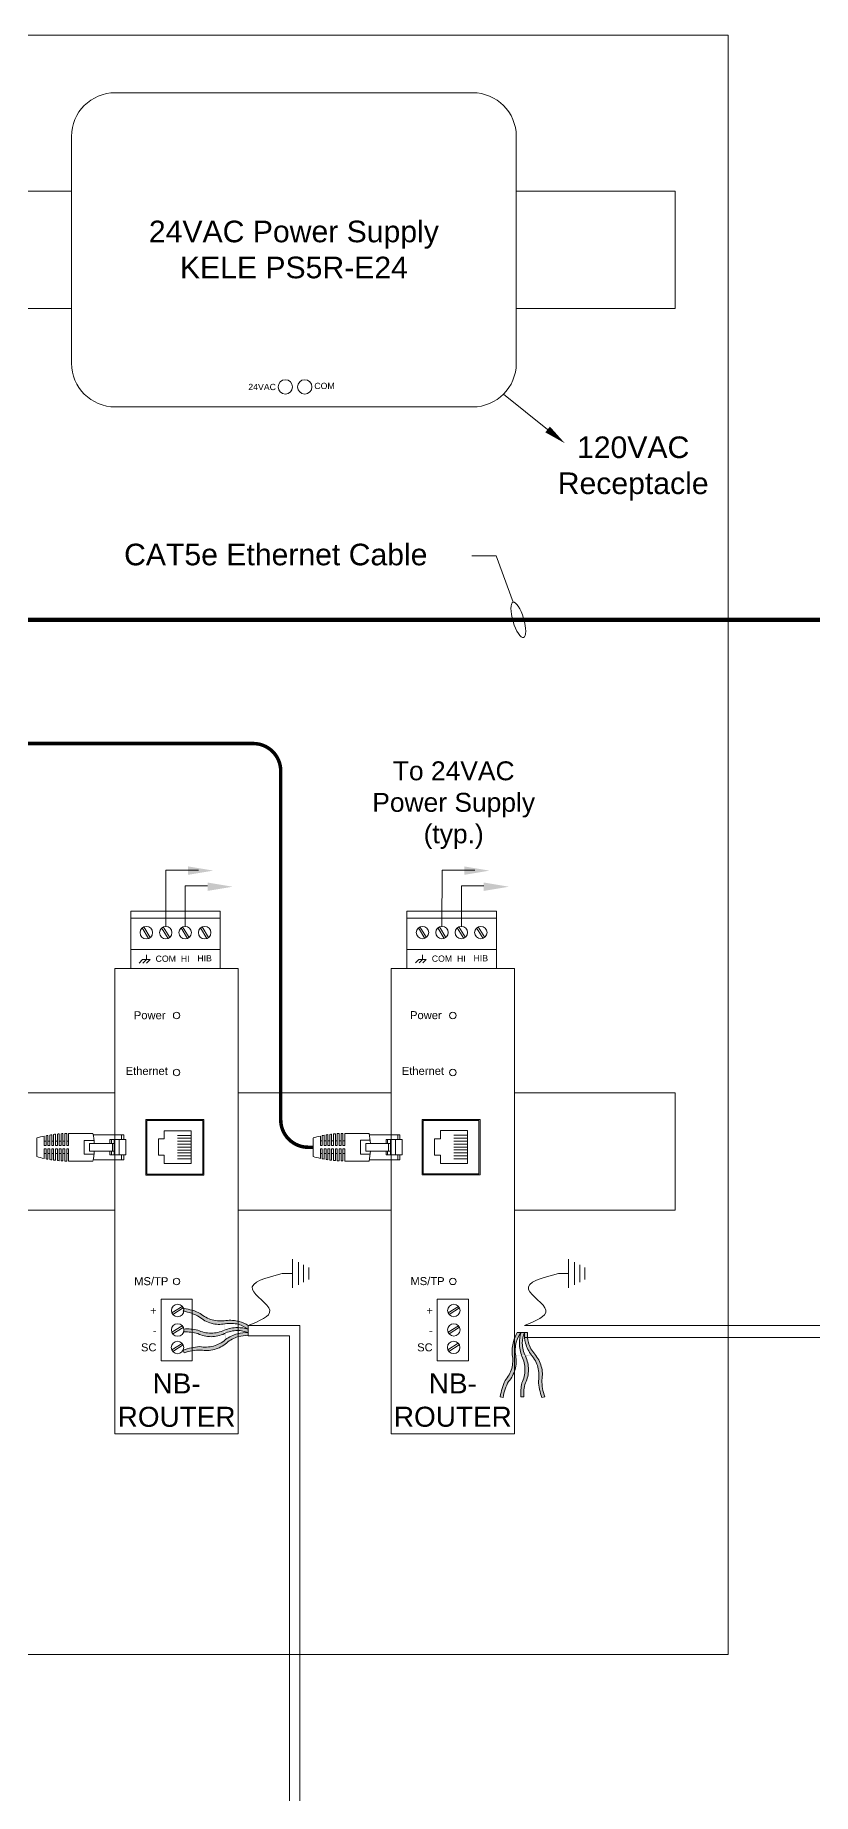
# Model space of a CAD drawing. Header units: inches. Extents: x -60 to 2005, y -577 to 104.
# Drawn here: x 1550.84 to 1560.57, y 43.26 to 65.24 of the extents above; entities that cross this region are included whole.
import ezdxf

# ---------------------------------------------------------------- set-up
doc = ezdxf.new("R2010")
doc.units = ezdxf.units.IN
doc.header["$MEASUREMENT"] = 0
doc.layers.get('0').update_dxf_attribs({"lineweight": 5})
for name, color, linetype, lineweight in [('WATTSTOPPER', 160, 'Continuous', 5), ('WS_DETAIL', 7, 'Continuous', 5), ('WS_LineVoltage', 1, 'Continuous', 5), ('WS_LowVoltage', 6, 'Continuous', 5)]:
    doc.layers.add(name, color=color, linetype=linetype, lineweight=lineweight)
doc.styles.add('ARIAL', font='arial.ttf')

# ---------------------------------------------------------------- blocks, each defined once
blk = doc.blocks.new('A$C668E45B7')
for p, q in [((5.643796541221491e-08, 0.3715919391489209), (5.643796541221491e-08, -3.53162832311682e-09)), ((0.3065881753667927, 0.3715919391489209), (5.643796541221491e-08, 0.3715919391489209)), ((0.3065881753667927, 0.3715919391489209), (5.643796541221491e-08, 0.3715919391489209)), ((5.643796363585807e-08, 0.3184127882822168), (0.1547271250317106, 0.3184127882822168)), ((5.643796541221491e-08, 0.2852585831638237), (0.1547271250317124, 0.2852585831638237)), ((5.643796541221491e-08, 0.2521043780454306), (0.1547271250317124, 0.2521043780454306)), ((5.643796541221491e-08, 0.2189501729270376), (0.1547271250317124, 0.2189501729270376)), ((0.3065881753667927, 0.2786939534787685), (0.3065881753667927, 0.3715919391489209)), ((0.3065881753667927, 0.2786939534787685), (0.3715919991185235, 0.2786939534787685)), ((0.3065881753667927, 0.2786939534787685), (0.3715919991185235, 0.2786939534787685)), ((0.3715919991185235, 0.2786939534787685), (0.3715919991185235, 0.0928979821384921)), ((0.3715919991185235, 0.2786939534787685), (0.3715919991185235, 0.0928979821384921)), ((5.643796541221491e-08, 0.1857959678086445), (0.1547271250317124, 0.1857959678086445)), ((5.643796541221491e-08, 0.1526417626902514), (0.1547271250317124, 0.1526417626902514)), ((5.643796541221491e-08, 0.1194875575718584), (0.1547271250317124, 0.1194875575718584)), ((5.643796541221491e-08, 0.0863333524534653), (0.1547271250317124, 0.0863333524534653)), ((5.643796363585807e-08, 0.05317914733507223), (0.1547271250317106, 0.05317914733507223)), ((0.3065881753667927, -3.53162832311682e-09), (0.3065881753667927, 0.09289798213848854)), ((0.3715919991185235, 0.0928979821384921), (0.3065881753667927, 0.0928979821384921)), ((0.3715919991185235, 0.0928979821384921), (0.3065881753667927, 0.0928979821384921)), ((0.3065881753667927, -3.53162832311682e-09), (5.643796541221491e-08, -3.53162832311682e-09))]:
    blk.add_line(p, q)
blk = doc.blocks.new('A$C756910A1')
at = {"layer": 'WS_DETAIL'}
for p, q in [((0.725468666911155, 10.42537585766053), (0.725468666911155, 8.556956961277706)), ((0.725468666911155, 10.42537585766053), (2.506894660563006, 10.42537585766053)), ((2.506894660563006, 10.42537585766053), (2.506894660563177, 8.556956961277706)), ((0.1502355164945186, 6.597127019628033), (0.1502355164945186, 10.17284573411285)), ((0.1502355164945186, 10.17284573411285), (0.725468666911155, 10.17284573411285)), ((0.725468666911155, 9.924815362676668), (0.1502355164945186, 9.924815362676668)), ((2.506894660563063, 9.659063592378288), (0.7254686669112118, 9.659063592378288)), ((2.50689466056312, 9.057957948058288), (0.7254686669112118, 9.057957948058288)), ((0.7254686669112118, 8.735258730937062), (1.168555581693539, 8.735258730937062)), ((0.725468666911155, 8.556956961277706), (1.168555581693596, 8.556956961277706)), ((1.168555581693596, 6.169918262987323), (1.168555581693539, 9.057957948058288)), ((1.168555581693596, 8.848221287137449), (2.063807745780679, 8.848221287137449)), ((2.063807745780906, 6.169918262987323), (2.063807745780679, 9.057957948058288)), ((2.063807745780679, 8.735258730937062), (2.50689466056312, 8.735258730937062)), ((2.506894660563177, 8.556956961277706), (2.063807745780736, 8.556956961277706)), ((3.082127810979699, 10.17284573411285), (2.506894660563063, 10.17284573411285)), ((3.082127810979699, 9.924815362676668), (2.506894660563063, 9.924815362676668)), ((3.082127810979927, 6.597127019628033), (3.082127810979699, 10.17284573411285)), ((-6.402811436601041e-08, 6.564808555890693), (-6.402811436601041e-08, 3.726134365787232)), ((0.8080907998544546, 6.700560145413647), (0.8080907998544546, 5.545980966034392)), ((2.42427252761965, 6.700560145413647), (2.424272527619593, 5.545980966034392)), ((3.232363391502219, 6.564808555890693), (3.232363391502219, 3.726134365787232)), ((0.8080907998544546, 5.545980966034392), (2.424272527619593, 5.545980966034392)), ((1.168555581693539, 6.169918262987323), (2.063807745780906, 6.169918262987323)), ((-6.402811436601041e-08, 3.726134365787232), (1.427763863659294, 3.726134365787232)), ((0.001803363048139772, 3.50558276794095), (1.427763863659294, 3.50558276794095)), ((0.007215091914673621, 3.285031170094669), (1.427763863659294, 3.285031170094669)), ((0.01623947130153169, 3.064479572248388), (1.427763863659294, 3.064479572248388)), ((0.02888376853442765, 2.843927974402106), (1.427763863659294, 2.843927974402106)), ((0.04515819889135742, 2.623376376555825), (1.427763863659294, 2.623376376555825)), ((0.06507596708863161, 2.402824778709544), (1.427763863659294, 2.402824778709544)), ((0.08865332129224157, 2.182273180863262), (1.427763863659294, 2.182273180863433)), ((0.8902139495456538, 3.726134365787232), (0.8902139495456538, 3.50558276794095)), ((0.8902139495456538, 3.285031170094669), (0.8902139495456538, 3.064479572248388)), ((0.8902139495456538, 2.843927974402106), (0.8902139495456538, 2.623376376555825)), ((0.8902139495457106, 2.402824778709544), (0.8902139495457106, 2.182273180863262)), ((1.427763863659294, 3.50558276794095), (1.427763863659237, 3.726134365787232)), ((1.427763863659294, 3.064479572248388), (1.427763863659294, 3.285031170094669)), ((1.427763863659294, 2.623376376555825), (1.427763863659294, 2.843927974402106)), ((1.427763863659294, 2.182273180863262), (1.427763863659294, 2.402824778709544)), ((1.804599463815038, 3.726134365787232), (3.232363391502219, 3.726134365787232)), ((1.804599463814753, 3.50558276794095), (1.804599463814753, 3.726134365787232)), ((1.804599463814981, 3.50558276794095), (3.230559964426021, 3.50558276794095)), ((1.804599463814981, 3.285031170094669), (3.225148235559374, 3.285031170094669)), ((1.804599463814753, 3.064479572248388), (1.804599463814753, 3.285031170094669)), ((1.804599463814981, 3.064479572248388), (3.216123856172572, 3.064479572248388)), ((1.804599463814981, 2.843927974402106), (3.203479558939677, 2.843927974402106)), ((1.804599463814753, 2.623376376555825), (1.804599463814753, 2.843927974402106)), ((1.804599463814924, 2.623376376555825), (3.187205128582747, 2.623376376555825)), ((1.804599463814867, 2.402824778709544), (3.167287360385473, 2.402824778709544)), ((1.804599463814753, 2.182273180863262), (1.804599463814753, 2.402824778709544)), ((1.804599463814867, 2.182273180863433), (3.143710006181806, 2.182273180863433)), ((2.34214937792845, 3.726134365787232), (2.34214937792845, 3.50558276794095)), ((2.34214937792845, 3.285031170094669), (2.34214937792845, 3.064479572248388)), ((2.34214937792845, 2.843927974402106), (2.34214937792845, 2.623376376555825)), ((2.34214937792845, 2.402824778709544), (2.34214937792845, 2.182273180863433)), ((0.1159096201752448, 1.961721583016981), (1.427763863659294, 1.961721583017152)), ((0.1468674136732773, 1.74116998517087), (1.427763863659294, 1.74116998517087)), ((0.1815525382387762, 1.520618387324589), (1.427763863659294, 1.520618387324589)), ((0.2199942275513251, 1.300066789478308), (1.427763863659237, 1.300066789478308)), ((0.2622252398203102, 1.079515191632026), (1.427763863659294, 1.079515191632026)), ((0.3082820030148525, 0.8589635937857452), (1.427763863659294, 0.8589635937857452)), ((0.8902139495457106, 1.961721583017152), (0.8902139495457106, 1.74116998517087)), ((0.8902139495457106, 1.520618387324589), (0.8902139495457106, 1.300066789478308)), ((0.8902139495457106, 1.079515191632026), (0.8902139495457106, 0.8589635937857452)), ((1.427763863659237, 1.74116998517087), (1.427763863659294, 1.961721583017152)), ((1.427763863659294, 1.300066789478308), (1.427763863659237, 1.520618387324589)), ((1.427763863659294, 0.8589635937857452), (1.427763863659294, 1.079515191632026)), ((1.804599463814867, 1.961721583017152), (3.116453707298803, 1.961721583017152)), ((1.804599463814753, 1.74116998517087), (1.804599463814753, 1.961721583017152)), ((1.80459946381481, 1.74116998517087), (3.085495913800827, 1.74116998517087)), ((1.80459946381481, 1.520618387324589), (3.050810789235328, 1.520618387324589)), ((1.804599463814753, 1.300066789478308), (1.804599463814753, 1.520618387324589)), ((1.804599463814753, 1.300066789478308), (3.012369099922722, 1.300066789478308)), ((1.804599463814753, 1.079515191632026), (2.970138087653794, 1.079515191632026)), ((1.804599463814753, 0.8589635937857452), (1.804599463814753, 1.079515191632026)), ((1.804599463814753, 0.8589635937857452), (2.924081324459308, 0.8589635937857452)), ((2.34214937792845, 1.961721583017152), (2.34214937792845, 1.74116998517087)), ((2.34214937792845, 1.520618387324589), (2.342149377928394, 1.300066789478308)), ((2.34214937792845, 1.079515191632026), (2.342149377928394, 0.8589635937857452)), ((2.691792117421215, -1.891327769953932e-07), (0.524929496546207, -1.891327769953932e-07))]:
    blk.add_line(p, q, dxfattribs=at)
for centre, radius, start, end in [((1.61618166373708, -0.5828206012761257), 7.328072457716479, 93.50202068223433, 102.7411415662108), ((1.61618166373708, -0.5828206012761257), 7.328072457716479, 77.25885843378917, 86.49797931776406), ((13.48717119514313, 3.726134365787232), 13.48717125917128, 180.9369821694481, 181.8742150375743), ((13.48717119514313, 3.726134365787232), 13.48717125917128, 182.8119499073921, 183.7504392946456), ((13.48717119514313, 3.726134365787232), 13.48717125917128, 184.6899375443662, 185.6307014597895), ((13.48717119514313, 3.726134365787232), 13.48717125917128, 186.5729909480418, 187.5170696871769), ((-10.25480786766903, 3.726134365787232), 13.48717125917128, 352.4829303128231, 353.4270090519582), ((-10.25480786766903, 3.726134365787232), 13.48717125917128, 354.3692985402105, 355.3100624556338), ((-10.25480786766903, 3.726134365787232), 13.48717125917128, 356.2495607053528, 357.1880500926079), ((-10.25480786766903, 3.726134365787232), 13.48717125917128, 358.1257849624257, 359.0630178305502), ((13.48717119514313, 3.726134365787232), 13.48717125917128, 188.4632058194769, 189.4116726762505), ((13.48717119514313, 3.726134365787232), 13.48717125917128, 190.3627495398733, 191.316722449262), ((13.48717119514313, 3.726134365787232), 13.48717125917128, 192.2738850556991, 196.037861357714), ((-10.25480786766903, 3.726134365787232), 13.48717125917128, 343.9621386422843, 347.7261149443008), ((-10.25480786766903, 3.726134365787232), 13.48717125917128, 348.683277550738, 349.6372504601267), ((-10.25480786766903, 3.726134365787232), 13.48717125917128, 350.5883273237479, 351.5367941805232)]:
    blk.add_arc(centre, radius, start, end, dxfattribs=at)
blk = doc.blocks.new('A$C1F4A1730')
at = {"layer": 'WS_DETAIL'}
h = blk.add_hatch(color=256, dxfattribs=at)
edge = h.paths.add_edge_path()
edge.add_line((0.03170422352554958, 0.7408459568682151), (-1.132139004766941e-08, 0.7320556095331341))
edge.add_arc((0.6417459429518892, 0.8279516735297854), 0.6488712699111987, 188.4988200317891, 205.6450511385068)
edge.add_arc((-0.2097776825971387, 0.3138349417847408), 0.3542368203823577, 15.727372145294396, 41.19067404646472, ccw=False)
edge.add_arc((-0.2105400341157946, 0.3165845227355337), 0.3542368203823577, -10.197437498566273, 15.265864402604223, ccw=False)
edge.add_arc((0.5432045626677784, 0.2101976928333436), 0.4074507412691264, 173.8469486297035, 195.4966182739494)
edge.add_arc((0.5432045626677784, 0.2101976928333436), 0.4074507412691264, 195.4966182739494, 211.0566181616066)
edge.add_line((0.1941586518807057, 2.699572476672074e-08), (0.2373518232028626, 2.699572654307758e-08))
edge.add_arc((0.5344984367862029, 0.2174621688715916), 0.3682198977693724, 196.9479963301704, 216.1979528666372, ccw=False)
edge.add_arc((0.5394821736682722, 0.1994872745356169), 0.3682198977693718, 169.8025625014334, 194.045240217728, ccw=False)
edge.add_arc((-0.1715622763969069, 0.3273915341756659), 0.3542368203823568, 349.8025625014333, 375.2658644026042)
edge.add_arc((-0.1707999248782492, 0.3246419532248677), 0.3542368203823568, 15.72737214529436, 41.19067404646513)
edge.add_arc((0.599654001808732, 0.8370953247078567), 0.5760476468673809, 189.6184229029745, 208.9876342423386, ccw=False)
edge = h.paths.add_edge_path()
edge.add_arc((0.1269810993134239, 0.4774127285864047), 0.3542368203823568, 345.0605592722174, 370.5238611733882)
edge.add_arc((1.046331651860916, 0.5416637693496522), 0.5710725509451164, 160.5013963686816, 179.9549978711914, ccw=False)
edge.add_line((0.5080103252386241, 0.732278584478431), (0.4762565251003128, 0.740888165785174))
edge.add_arc((1.076958936190062, 0.5147400051351649), 0.6418616496211781, 159.3700055532401, 176.6097834430752)
edge.add_arc((0.0879424051320239, 0.4879975030134069), 0.3542368203823577, -14.939440727782596, 10.523861173387786, ccw=False)
edge.add_arc((0.08868907953907446, 0.4907513825628449), 0.3542368203823577, 319.13574962835685, 344.5990515295273, ccw=False)
edge.add_arc((0.6827588234287685, 0.01479947937103887), 0.4074507412691264, 143.1801357566266, 164.8298054008724)
edge.add_arc((0.6827588234287685, 0.01479947937103887), 0.4074507412691264, 164.8298054008724, 182.0815589057538)
edge.add_line((0.2755769442026033, 2.699572654307758e-08), (0.3116388049347325, 2.699572654307758e-08))
edge.add_arc((0.6789754761181914, 0.02548851689102527), 0.3682198977693724, 166.2811834570936, 183.9692359680558, ccw=False)
edge.add_arc((0.6740942255529951, 0.007485521234222858), 0.3682198977693718, 139.1357496283564, 163.3784273446512, ccw=False)
edge.add_arc((0.1277277737204763, 0.4801666081358498), 0.3542368203823568, 319.1357496283564, 344.5990515295273)
edge = h.paths.add_edge_path()
edge.add_arc((0.7197991450352212, 0.7087087052802588), 0.4516841643910314, 176.78371725815, 197.1557302662798)
edge.add_arc((-0.03099863007223114, 0.4218905898025884), 0.3542368203823568, 0.23075387134497305, 25.69405577251581, ccw=False)
edge.add_arc((-0.03099863007223114, 0.4247438993271579), 0.3542368203823568, 334.30594422748396, 359.7692461286548, ccw=False)
edge.add_arc((0.6200230177708672, 0.1115115197074612), 0.3682198977693718, 154.305944227484, 178.5486219437787)
edge.add_arc((0.6200230177708672, 0.1301645210664688), 0.3682198977693724, 181.4513780562211, 200.7013345926879)
edge.add_line((0.2755769442026033, 2.699572654307758e-08), (0.2373518232028626, 2.699572654307758e-08))
edge.add_arc((0.626471709502626, 0.1208380203869606), 0.4074507412691264, 180, 197.2517535048815, ccw=False)
edge.add_arc((0.626471709502626, 0.1208380203869606), 0.4074507412691264, 158.3503303557542, 180, ccw=False)
edge.add_arc((-0.07144683266591123, 0.4247438993271544), 0.3542368203823577, 334.3059442274844, 359.7692461286548)
edge.add_arc((-0.07144683266591123, 0.421890589802592), 0.3542368203823577, 0.2307538713450029, 25.69405577251533)
edge.add_arc((0.7405391573495077, 0.6928952028010791), 0.5065717911455467, 175.2384417745333, 193.4026467084191, ccw=False)
edge.add_line((0.2357156582200641, 0.7349453432421367), (0.2688264463971617, 0.7340505569239486))
edge = h.paths.add_edge_path()
edge.add_arc((0.7462697102683844, 0.3124579537027365), 0.3542368203821699, 190.062353430753, 190.5238611734474)
edge.add_arc((0.4460141627560539, 0.4986213850876844), 0.3542368203821699, 220.7291663038299, 221.1906740465243)
edge.add_arc((0.6098760222898374, 0.4247438993274031), 0.3542368203821699, 205.2325480298806, 205.694055772575)
for p, q in [((0.03170422352554958, 0.7408459568682151), (-1.132139004766941e-08, 0.7320556095331341)), ((0.2688264463971617, 0.7340505569239486), (0.2357156582200641, 0.7349453432421367)), ((0.5080103252386241, 0.732278584478431), (0.4762565251003128, 0.740888165785174)), ((0.2373518232028626, 2.699572654307758e-08), (0.1941586518807057, 2.699572476672074e-08)), ((0.2755769442026033, 2.699572654307758e-08), (0.2373518232028626, 2.699572654307758e-08)), ((0.3116388049347325, 2.699572654307758e-08), (0.2755769442026033, 2.699572654307758e-08))]:
    blk.add_line(p, q, dxfattribs=at)
for centre, radius, start, end in [((0.6417459429518892, 0.8279516735297854), 0.6488712699111987, 188.4988200317891, 205.6450511385068), ((0.599654001808732, 0.8370953247078567), 0.5760476468673809, 189.6184229029745, 208.9876342423385), ((0.7405391573495077, 0.6928952028010791), 0.5065717911455467, 175.2384417745333, 193.4026467084191), ((0.7197991450352212, 0.7087087052802588), 0.4516841643910314, 176.78371725815, 197.1557302662798), ((1.076958936190062, 0.5147400051351649), 0.6418616496211781, 159.3700055532401, 176.6097834430752), ((1.046331651860916, 0.5416637693496522), 0.5710725509451164, 160.5013963686816, 179.9549978711914), ((-0.2097776825971387, 0.3138349417847408), 0.3542368203823577, 15.72737214529436, 41.19067404646469), ((-0.1707999248782492, 0.3246419532248677), 0.3542368203823568, 15.72737214529436, 41.19067404646513), ((-0.2105400341157946, 0.3165845227355337), 0.3542368203823577, 349.8025625014338, 15.26586440260417), ((-0.1715622763969069, 0.3273915341756659), 0.3542368203823568, 349.8025625014333, 15.26586440260417), ((-0.07144683266591123, 0.421890589802592), 0.3542368203823577, 0.2307538713450029, 25.69405577251533), ((-0.07144683266591123, 0.4247438993271544), 0.3542368203823577, 334.3059442274844, 359.7692461286548), ((-0.03099863007223114, 0.4218905898025884), 0.3542368203823568, 0.2307538713450029, 25.69405577251579), ((-0.03099863007223114, 0.4247438993271579), 0.3542368203823568, 334.305944227484, 359.7692461286548), ((0.0879424051320239, 0.4879975030134069), 0.3542368203823577, 345.0605592722174, 10.52386117338781), ((0.1269810993134239, 0.4774127285864047), 0.3542368203823568, 345.0605592722174, 10.52386117338823), ((0.5432045626677784, 0.2101976928333436), 0.4074507412691264, 173.8469486297035, 195.4966182739494), ((0.5394821736682722, 0.1994872745356169), 0.3682198977693718, 169.8025625014334, 194.045240217728), ((0.4460141627560539, 0.4986213850876844), 0.3542368203821699, 220.7291663038299, 221.1906740465243), ((0.626471709502626, 0.1208380203869606), 0.4074507412691264, 158.3503303557542, 180), ((0.6200230177708672, 0.1115115197074612), 0.3682198977693718, 154.305944227484, 178.5486219437787), ((0.6098760222898374, 0.4247438993274031), 0.3542368203821699, 205.2325480298806, 205.694055772575), ((0.6827588234287685, 0.01479947937103887), 0.4074507412691264, 143.1801357566266, 164.8298054008724), ((0.6740942255529951, 0.007485521234222858), 0.3682198977693718, 139.1357496283564, 163.3784273446512), ((0.08868907953907446, 0.4907513825628449), 0.3542368203823577, 319.1357496283568, 344.5990515295273), ((0.1277277737204763, 0.4801666081358498), 0.3542368203823568, 319.1357496283564, 344.5990515295273), ((0.7462697102683844, 0.3124579537027365), 0.3542368203821699, 190.062353430753, 190.5238611734474), ((0.5432045626677784, 0.2101976928333436), 0.4074507412691264, 195.4966182739494, 211.0566181616066), ((0.5344984367862029, 0.2174621688715916), 0.3682198977693724, 196.9479963301704, 216.1979528666372), ((0.626471709502626, 0.1208380203869606), 0.4074507412691264, 180, 197.2517535048815), ((0.6200230177708672, 0.1301645210664688), 0.3682198977693724, 181.4513780562211, 200.7013345926879), ((0.6827588234287685, 0.01479947937103887), 0.4074507412691264, 164.8298054008724, 182.0815589057538), ((0.6789754761181914, 0.02548851689102527), 0.3682198977693724, 166.2811834570936, 183.9692359680558)]:
    blk.add_arc(centre, radius, start, end, dxfattribs=at)
blk = doc.blocks.new('A$C45F36078')
at = {"layer": 'WS_DETAIL'}
for p, q in [((0.2043844780347754, 0.3799651662497467), (0.2043844780347825, 0.2342195900984763)), ((-9.168043391127867e-08, 0.2342195900984763), (0.4087690477499848, 0.2342195900984763)), ((0.04408200025990539, 0.1487391807068832), (0.3646869558096455, 0.1487391807068832)), ((0.08243425174009644, 0.07436961217433691), (0.3263347043294544, 0.07436961217433691)), ((0.1207865032202733, 4.364179062577023e-08), (0.2879824528492705, 4.364179062577023e-08))]:
    blk.add_line(p, q, dxfattribs=at)

msp = doc.modelspace()

# ---------------------------------------------------------------- linework, layer by layer
for p, q in [((1552.037739813379, 54.28961877171898), (1553.156475349235, 54.28961877171898)), ((1552.037739813379, 53.57434998591887), (1552.037739813379, 54.28961877171898)), ((1552.037739813379, 54.2011336811089), (1553.156475349235, 54.2011336811089)), ((1552.18083503447, 54.08021726355651), (1552.26131683527, 53.94984142585446)), ((1552.200174708511, 54.0928925782938), (1552.282323594583, 53.96227089355099)), ((1552.423782843974, 54.08021726355651), (1552.504264644773, 53.94984142585446)), ((1552.443122518014, 54.0928925782938), (1552.525271404087, 53.96227089355099)), ((1552.666730653477, 54.08021726355651), (1552.747212454276, 53.94984142585446)), ((1552.686070327518, 54.0928925782938), (1552.76821921359, 53.96227089355099)), ((1552.909678462981, 54.08021726355651), (1552.99016026378, 53.94984142585446)), ((1552.929018137021, 54.0928925782938), (1553.011167023094, 53.96227089355099)), ((1553.156475349235, 53.57434998591887), (1553.156475349235, 54.28961877171898)), ((1555.492031411873, 54.29045396942928), (1556.610766947729, 54.29045396942928)), ((1555.492031411873, 53.57518518362917), (1555.492031411873, 54.29045396942928)), ((1555.492031411873, 54.20196887881917), (1556.610766947729, 54.20196887881917)), ((1555.635126632964, 54.08105246126678), (1555.715608433763, 53.95067662356476)), ((1555.654466307005, 54.09372777600407), (1555.736615193077, 53.9631060912613)), ((1555.878074442468, 54.08105246126678), (1555.958556243267, 53.95067662356476)), ((1555.897414116508, 54.09372777600407), (1555.979563002581, 53.9631060912613)), ((1556.121022251971, 54.08105246126678), (1556.20150405277, 53.95067662356476)), ((1556.140361926012, 54.09372777600407), (1556.222510812084, 53.9631060912613)), ((1556.363970061475, 54.08105246126678), (1556.444451862274, 53.95067662356476)), ((1556.383309735515, 54.09372777600407), (1556.465458621587, 53.9631060912613)), ((1556.610766947729, 53.57518518362917), (1556.610766947729, 54.29045396942928)), ((1552.037739813379, 53.8117993075702), (1553.156475349235, 53.8117993075702)), ((1552.186051563314, 53.6851801738853), (1552.143261204636, 53.64238981520771)), ((1552.186051563314, 53.6851801738853), (1552.27932017079, 53.6851801738853)), ((1552.232685867052, 53.6851801738853), (1552.189895508374, 53.64238981520771)), ((1552.232685867052, 53.6851801738853), (1552.232685867052, 53.74331871658751)), ((1552.27932017079, 53.6851801738853), (1552.236529812112, 53.64238981520771)), ((1555.492031411873, 53.81263450528047), (1556.610766947729, 53.81263450528047)), ((1555.640343161808, 53.6860153715956), (1555.59755280313, 53.64322501291798)), ((1555.640343161808, 53.6860153715956), (1555.733611769284, 53.6860153715956)), ((1555.686977465546, 53.6860153715956), (1555.644187106868, 53.64322501291798)), ((1555.686977465546, 53.6860153715956), (1555.686977465546, 53.74415391429778)), ((1555.733611769284, 53.6860153715956), (1555.690821410606, 53.64322501291798)), ((1551.839683370713, 53.57434998591887), (1551.839683370713, 47.75699452280767)), ((1551.839683370713, 53.57434998591887), (1553.383074430027, 53.57434998591887)), ((1553.383074430027, 53.57434998591887), (1553.383074430027, 47.75699452280767)), ((1555.293974969207, 53.57518518362917), (1555.293974969207, 47.75782972051798)), ((1555.293974969207, 53.57518518362917), (1556.837366028521, 53.57518518362917)), ((1556.837366028521, 53.57518518362917), (1556.837366028521, 47.75782972051798)), ((1552.681798134046, 49.35063703602154), (1552.551422296345, 49.27015523522249)), ((1552.694473448784, 49.33129736198103), (1552.563851764041, 49.24914847590861)), ((1552.806046087139, 49.44170554434012), (1552.806046087139, 48.66997124353298)), ((1556.13608973254, 49.35147223373184), (1556.005713894838, 49.27099043293276)), ((1556.148765047278, 49.33213255969133), (1556.018143362535, 49.24998367361889)), ((1556.260337685633, 49.44254074205043), (1556.260337685633, 48.67080644124326)), ((1552.681798134046, 49.10768922651809), (1552.551422296345, 49.02720742571904)), ((1552.694473448784, 49.08834955247758), (1552.563851764041, 49.00620066640516)), ((1556.13608973254, 49.10852442422839), (1556.005713894838, 49.02804262342931)), ((1556.148765047278, 49.08918475018788), (1556.018143362535, 49.00703586411544)), ((1552.680021757306, 48.88906084563311), (1552.549645919604, 48.80857904483403)), ((1552.692697072043, 48.8697211715926), (1552.5620753873, 48.78757228552016)), ((1556.1343133558, 48.88989604334341), (1556.003937518098, 48.80941424254434)), ((1556.146988670537, 48.8705563693029), (1556.016366985794, 48.78840748323046)), ((1553.383074430027, 47.75699452280767), (1551.839683370713, 47.75699452280767)), ((1556.837366028521, 47.75782972051798), (1555.293974969207, 47.75782972051798))]:
    msp.add_line(p, q)
at = {"linetype": 'Continuous'}
for p, q in [((1552.227278522391, 50.99299716240211), (1552.227278522391, 51.68626110960577)), ((1552.227278522391, 51.68626110960577), (1552.952234387252, 51.68626110960577)), ((1552.240133277376, 51.67348530868674), (1552.240133277376, 51.00498072475665)), ((1552.938844663129, 51.67348530868674), (1552.240133277376, 51.67348530868674)), ((1552.938844663129, 51.67348530868674), (1552.938844663129, 51.00498072475665)), ((1552.952234387252, 51.68626110960577), (1552.952234387252, 50.99299716240211)), ((1555.681570120884, 50.99383236011238), (1555.681570120884, 51.68709630731604)), ((1555.681570120884, 51.68709630731604), (1556.406525985746, 51.68709630731604)), ((1555.69442487587, 51.67432050639701), (1555.69442487587, 51.00581592246692)), ((1556.393136261622, 51.67432050639701), (1555.69442487587, 51.67432050639701)), ((1556.393136261622, 51.67432050639701), (1556.393136261622, 51.00581592246692)), ((1556.406525985746, 51.68709630731604), (1556.406525985746, 50.99383236011238)), ((1552.938844663129, 51.00498072475665), (1552.240133277376, 51.00498072475665)), ((1556.393136261622, 51.00581592246692), (1555.69442487587, 51.00581592246692)), ((1552.952234387252, 50.99299716240211), (1552.227278522391, 50.99299716240211)), ((1556.406525985746, 50.99383236011238), (1555.681570120884, 50.99383236011238))]:
    msp.add_line(p, q, dxfattribs=at)
for points in [[(1552.952234387252, 51.68626110960577), (1552.227278522391, 51.68626110960577), (1552.227278522391, 50.99299716240211), (1552.952234387252, 50.99299716240211)], [(1552.938844663129, 51.67348530868674), (1552.240133277376, 51.67348530868674), (1552.240133277376, 51.00498072475665), (1552.938844663129, 51.00498072475665)], [(1556.406525985746, 51.68709630731604), (1555.681570120884, 51.68709630731604), (1555.681570120884, 50.99383236011238), (1556.406525985746, 50.99383236011238)], [(1556.393136261622, 51.67432050639701), (1555.69442487587, 51.67432050639701), (1555.69442487587, 51.00581592246692), (1556.393136261622, 51.00581592246692)]]:
    msp.add_lwpolyline(points, close=True)
for points in [[(1552.806046087139, 49.44170554434012), (1552.416711713601, 49.44170554434012), (1552.416711713601, 48.66997124353298), (1552.416711713601, 48.66997124353298)], [(1556.260337685633, 49.44254074205043), (1555.871003312095, 49.44254074205043), (1555.871003312095, 48.67080644124326), (1555.871003312095, 48.67080644124326)], [(1552.806046087139, 48.66997124353298), (1552.416711713601, 48.66997124353298), (1552.416711713601, 48.66997124353298), (1552.416711713601, 48.66997124353298)], [(1556.260337685633, 48.67080644124326), (1555.871003312095, 48.67080644124326), (1555.871003312095, 48.67080644124326), (1555.871003312095, 48.67080644124326)]]:
    msp.add_lwpolyline(points)
for centre, radius in [((1552.232685867052, 54.02219622674153), 0.07781355635415017), ((1552.475633676555, 54.02219622674153), 0.07781355635415017), ((1552.718581486059, 54.02219622674153), 0.07781355635415017), ((1552.961529295562, 54.02219622674153), 0.07781355635415017), ((1555.686977465546, 54.02303142445183), 0.07781355635415017), ((1555.929925275049, 54.02303142445183), 0.07781355635415017), ((1556.172873084553, 54.02303142445183), 0.07781355635415017), ((1556.415820894056, 54.02303142445183), 0.07781355635415017), ((1552.61137890037, 52.98538795244502), 0.04079466868739701), ((1556.065670498864, 52.9862231501553), 0.04079466868739701), ((1552.61137890037, 52.27387024643309), 0.04079466868739701), ((1556.065670498864, 52.27470544414339), 0.04079466868739701), ((1552.61137890037, 49.66278588626139), 0.04079466868739701), ((1556.065670498864, 49.66362108397169), 0.04079466868739701), ((1552.623777097232, 49.29878620343999), 0.07781355635415017), ((1556.078068695726, 49.29962140115029), 0.07781355635415017), ((1552.623777097232, 49.05583839393654), 0.07781355635415017), ((1556.078068695726, 49.05667359164681), 0.07781355635415017), ((1552.622000720491, 48.83721001305156), 0.07781355635415017), ((1556.076292318985, 48.83804521076183), 0.07781355635415017)]:
    msp.add_circle(centre, radius)
for points in [[(1553.50616679572, 49.11318292757321), (1553.775711849195, 49.30167105967354), (1553.559806012433, 49.56052651345345), (1553.931713518861, 49.76205976880811)], [(1556.960458394214, 49.11318292757321), (1557.230003447689, 49.30167105967354), (1557.014097610927, 49.56052651345345), (1557.386005117355, 49.76205976880811)]]:
    msp.add_spline(points, degree=3)
at = {"layer": 'WATTSTOPPER'}
for points, const_width in [([(1545.401380130202, 59.25888934902645), (1545.401380130202, 58.28065819973074, 0.414213562373095), (1545.751380130203, 57.93065819973071), (1562.442732333741, 57.93065819973071, 0.4142135623730878), (1562.786482333741, 58.27440819973071), (1562.786482333741, 60.23646106528855)], 0.05247900000000044), ([(1541.76983045523, 51.68365527124092), (1542.260180466591, 51.68365527124092, 0.414213562373095), (1542.603930466591, 52.02740527124092), (1542.603930466591, 56.04207922140091, -0.414213562373095), (1542.947680466591, 56.38582922140091), (1553.569612775825, 56.38582922140091, -0.414213562373095), (1553.913362775825, 56.04207922140091), (1553.913362775825, 51.68337913600396, 0.414213562373095), (1554.257112775825, 51.33962913600396), (1554.317412461452, 51.33962913600396)], 0.04375)]:
    msp.add_lwpolyline(points, format="xyb", dxfattribs=dict(at, const_width=const_width))
at = {"layer": 'WS_DETAIL'}
for p, q in [((1551.842639348361, 64.51970070470315), (1556.313388128307, 64.51970070470315)), ((1551.296639348361, 61.13892882755971), (1551.296639348361, 63.97370070470319)), ((1556.859388128308, 63.97370070470319), (1556.859388128308, 61.13892882755971)), ((1557.251439031045, 60.31127204486398), (1556.699468430836, 60.75284852503182)), ((1556.313388128307, 60.59292882755969), (1551.842639348361, 60.59292882755969)), ((1556.609955494696, 58.73017444128885), (1556.303716873904, 58.73022679221867)), ((1556.609955494696, 58.73017444128885), (1556.81844867444, 58.15143216480757))]:
    msp.add_line(p, q, dxfattribs=at)
for points in [[(1548.205445855619, 63.28990997037954), (1551.296639348361, 63.28990997037954)], [(1556.859388128308, 63.28990997037954), (1558.846971863655, 63.28990997037954), (1558.846971863655, 61.82271956188333), (1556.859388128308, 61.82271956188333)], [(1551.296639348361, 61.82271956188333), (1548.205445855619, 61.82271956188333)], [(1549.928782831533, 52.0199278658128), (1551.839683370713, 52.02007041291324)], [(1553.383074430027, 52.02018554497576), (1555.293974969207, 52.02032809207617)], [(1556.837366028521, 52.02044322413872), (1558.846971863655, 52.02050538436015)], [(1558.846971863655, 52.02050538436015), (1558.846971863655, 52.02050538436015), (1558.846971863655, 50.55331497586388), (1558.846971863655, 50.55331497586388)], [(1551.839683370713, 50.55331497586386), (1549.928782831533, 50.55331497586386)], [(1555.293974969207, 50.55331497586388), (1553.383074430027, 50.55331497586388)], [(1558.846971863655, 50.55331497586388), (1556.837366028521, 50.55331497586388)]]:
    msp.add_lwpolyline(points, dxfattribs=at)
for centre, start, end in [((1551.842639348361, 63.97370070470319), 90, 180), ((1556.313388128307, 63.97370070470319), 0, 90), ((1551.842639348361, 61.13892882755971), 180, 270), ((1556.313388128307, 61.13892882755971), 270, 0)]:
    msp.add_arc(centre, 0.546, start, end, dxfattribs=at)
at = {"layer": 'WS_DETAIL', "extrusion": (0, 0, -1)}
msp.add_ellipse((1556.885491561496, 57.93065819973071), major_axis=(-0.06597426839483518, 0.2211255855843196), ratio=0.2953098646323842, dxfattribs=at)
at = {"layer": 'WS_DETAIL'}
msp.add_solid([(1557.222660111073, 60.27529839489893), (1557.280217951017, 60.34724569482898), (1557.467280930835, 60.13859852503185)], dxfattribs=at)
at = {"layer": 'WS_LineVoltage'}
msp.add_lwpolyline([(1538.414088342406, 65.23913076930756), (1559.511245064624, 65.23913076930756), (1559.511245064624, 45.00075117985662), (1538.414088342406, 45.00075117985662)], close=True, dxfattribs=at)
for centre in [(1553.971299218527, 60.84299077127667), (1554.214247424101, 60.8432561757536)]:
    msp.add_circle(centre, 0.08973712562124092, dxfattribs=at)
at = {"layer": 'WS_LowVoltage'}
for p, q in [((1552.475633676555, 54.10000978309569), (1552.476684574934, 54.80420995956791)), ((1552.476684574934, 54.80420995956791), (1552.886362215834, 54.80420995956791)), ((1555.929925275049, 54.10000978309569), (1555.930976173428, 54.80420995956791)), ((1555.930976173428, 54.80420995956791), (1556.340653814328, 54.80420995956791)), ((1552.718581486059, 54.10000978309569), (1552.719632384437, 54.60584372242664)), ((1552.719632384437, 54.60584372242664), (1552.997658575438, 54.60584372242664)), ((1556.172873084553, 54.10000978309569), (1556.173923982931, 54.60584372242664)), ((1556.173923982931, 54.60584372242664), (1556.451950173931, 54.60584372242664)), ((1553.50616679572, 49.11318292757321), (1554.152990390093, 49.11318292757318)), ((1554.152990390093, 49.11318292757321), (1554.152990390093, 39.08931693842362)), ((1556.960458394214, 49.11318292757321), (1557.607281988586, 49.11318292757318)), ((1564.556175118617, 49.11318292757304), (1557.607281988586, 49.11318292757318)), ((1553.50616679572, 48.98454193297928), (1554.024349395499, 48.98454193297928)), ((1554.024349395499, 48.98454193297928), (1554.024349395499, 38.9371720381701)), ((1564.553539330622, 48.96103802731966), (1556.960458394214, 48.96103802731966))]:
    msp.add_line(p, q, dxfattribs=at)
for points in [[(1552.754710765934, 54.74478916664015), (1553.069710765934, 54.79728916664016), (1552.754710765934, 54.84978916664016)], [(1556.209002364428, 54.74478916664015), (1556.524002364428, 54.79728916664016), (1556.209002364428, 54.84978916664016)], [(1552.997658575438, 54.54360992104097), (1553.312658575438, 54.59610992104098), (1552.997658575438, 54.64860992104099)], [(1556.451950173931, 54.54360992104097), (1556.766950173931, 54.59610992104098), (1556.451950173931, 54.64860992104099)]]:
    msp.add_solid(points, dxfattribs=at)

# ---------------------------------------------------------------- block references
at = {"xscale": 1.104825637040301, "yscale": 1.104825637040301, "zscale": 1.104825637040301, "rotation": 180}
for p in [(1552.794099337958, 51.54696100894938), (1556.248390936451, 51.54779620665968)]:
    msp.add_blockref('A$C668E45B7', p, dxfattribs=at)
at = {"layer": 'WS_DETAIL'}
for name, p, xscale, yscale, zscale, rotation in [('A$C756910A1', (1550.863120883156, 51.16703535663686), -0.1067910763001763, 0.1067910763001763, 0.1067910763001763, 270), ('A$C756910A1', (1554.31741248165, 51.16787055434713), -0.1067910763001763, 0.1067910763001763, 0.1067910763001763, 270), ('A$C45F36078', (1554.26418303933, 49.94089618708853), -0.875, 0.875, 0.875, 90), ('A$C45F36078', (1557.718474637823, 49.94089618708853), -0.875, 0.875, 0.875, 90), ('A$C1F4A1730', (1553.50616682528, 49.32578702654354), -1.095001932239236, 1.095001932239236, 1.095001932239236, 90), ('A$C1F4A1730', (1556.658701107831, 49.02402976972152), -1.095001932239236, 1.095001932239236, 1.095001932239236, 180)]:
    msp.add_blockref(name, p, dxfattribs=dict(at, xscale=xscale, yscale=yscale, zscale=zscale, rotation=rotation))

# ---------------------------------------------------------------- texts
at = {"style": 'ARIAL'}
for s, width, heights, insert, char_height, attachment_point in [('COM', 1.977174283765348, [0], (1554.460893261894, 60.85463045052302), 0.078125, 5), ('24VAC', 1.516321964529332, [0.8272851296043657], (1553.680727021816, 60.84138110260932), 0.078125, 5), ('COM', 1.977174283765348, [0], (1552.475633676555, 53.69601535940288), 0.078125, 5), ('HI', 1.516321964529332, [0.8272851296043657], (1552.718581486059, 53.69601535940288), 0.078125, 5), ('HIB', 1.516321964529332, [0.8272851296043657], (1552.961529295562, 53.70143315542558), 0.078125, 5), ('COM', 1.977174283765348, [0], (1555.929925275049, 53.69685055711318), 0.078125, 5), ('HI', 1.516321964529332, [0.8272851296043657], (1556.172873084553, 53.69685055711318), 0.078125, 5), ('HIB', 1.516321964529332, [0.8272851296043657], (1556.415820894056, 53.70226835313588), 0.078125, 5), ('Power', 0.3988854024556617, [0], (1552.472447589942, 52.98934801504674), 0.1, 6), ('Power', 0.3988854024556617, [0], (1555.926739188435, 52.99018321275702), 0.1, 6), ('Ethernet', 0.5280804911323329, [0], (1552.501414090211, 52.29309985572667), 0.1, 6), ('Ethernet', 0.5280804911323329, [0], (1555.955705688705, 52.29393505343697), 0.1, 6), ('MS/TP', 0.4218049113233288, [0], (1552.508098188145, 49.66530353589829), 0.1, 6), ('MS/TP', 0.4218049113233288, [0], (1555.962389786639, 49.66613873360859), 0.1, 6), ('+', 0.07480627557980901, [0], (1552.36206890212, 49.29878620343999), 0.1, 6), ('+', 0.07480627557980901, [0], (1555.816360500614, 49.29878620343999), 0.1, 6), ('-', 0.04315552523874489, [0], (1552.359590020767, 49.04661561208889), 0.1, 6), ('-', 0.04315552523874489, [0], (1555.81388161926, 49.04661561208889), 0.1, 6), ('SC', 0.1895402455661664, [0], (1552.359540205558, 48.83837234222466), 0.1, 6), ('SC', 0.1895402455661664, [0], (1555.813831804052, 48.83837234222466), 0.1, 6), ('NB-\\PROUTER', 1.472656889495225, [0], (1552.61137890037, 48.17751894151283), 0.25, 5), ('NB-\\PROUTER', 1.472656889495225, [0], (1556.065670498864, 48.17835413922313), 0.25, 5)]:
    msp.add_mtext_dynamic_manual_height_columns(s, width=width, gutter_width=1, heights=heights, dxfattribs=dict(at, insert=insert, char_height=char_height, attachment_point=attachment_point))
at = {"layer": 'WS_DETAIL', "style": 'ARIAL'}
for s, insert, char_height, width, attachment_point in [('24VAC Power Supply KELE PS5R-E24', (1554.078013738334, 62.92071880816485), 0.27, 3.779482557006361, 2), ('120VAC\\PReceptacle', (1558.32135801339, 59.42204513883763), 0.27, 2.188414285714285, 8), ('CAT5e Ethernet Cable', (1553.851593024768, 58.60944069509986), 0.27, 6.502224491972347, 8), ('To 24VAC\\PPower Supply\\P(typ.)', (1556.07661413019, 55.06752587432257), 0.23625, 2.791371929021802, 8)]:
    msp.add_mtext(s, dxfattribs=dict(at, insert=insert, char_height=char_height, width=width, attachment_point=attachment_point))

doc.saveas('drawing.dxf')
